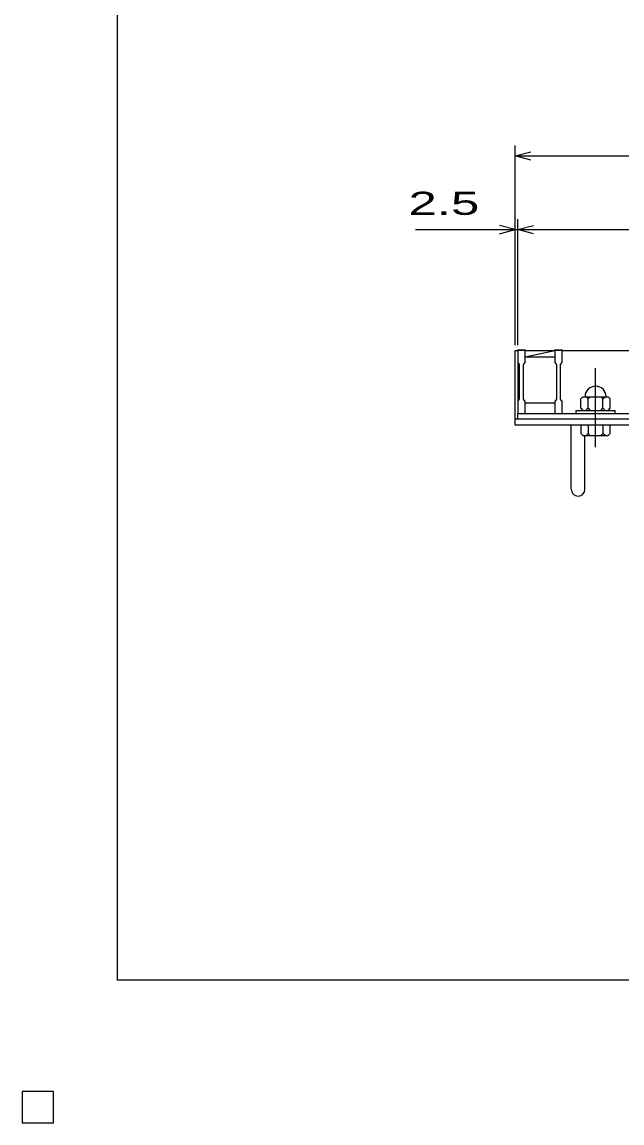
# Model space of a CAD drawing. Units: millimetres, scale not verified. Extents: x -1820 to 1731, y -1282 to 1054.
# Drawn here: x -1820 to -1249, y -1282 to -235 of the extents above; entities that cross this region are included whole.
import ezdxf
from ezdxf.enums import TextEntityAlignment as Align

# ---------------------------------------------------------------- set-up
doc = ezdxf.new("R2010")
doc.units = ezdxf.units.MM
doc.header["$LTSCALE"] = 10
doc.linetypes.add('CHAIN', pattern=[18.5, 12, -1.5, 3.5, -1.5])
for name, color, linetype, lineweight in [('0_2', 150, 'Continuous', 25), ('16', 3, 'Continuous', 25), ('19', 6, 'Continuous', 25), ('22', 4, 'Continuous', 25)]:
    doc.layers.add(name, color=color, linetype=linetype, lineweight=lineweight)
doc.styles.add('ベクトル', font='')
doc.styles.get('ベクトル').set_extended_font_data('ベクトル')

msp = doc.modelspace()

# ---------------------------------------------------------------- linework, layer by layer
at = {"layer": '0_2'}
for p, q in [((-1729, -1146.5), (-1729, 1053.5)), ((1731, -1146.5), (-1729, -1146.5))]:
    msp.add_line(p, q, dxfattribs=at)
at = {"layer": '16'}
for p, q in [((-1348, -547.5), (-1348, -546.8)), ((-1348, -546.8), (-1341, -546.8)), ((-1348, -547.5), (-1348, -559)), ((-1341, -547.5), (-1348, -547.5)), ((-1348, -547.5), (-1348, -597.5)), ((-1341, -546.8), (-1341, -547.5)), ((-1341, -559), (-1341, -547.5)), ((-1341, -547.5), (-1312.7, -547.5)), ((-1341, -553.5), (-1312.7, -547.5)), ((-1341, -553.5), (-1312.7, -553.5)), ((-1312.7, -547.5), (-1312.7, -546.8)), ((-1312.7, -546.8), (-1305.7, -546.8)), ((-1312.7, -547.5), (-1312.7, -559)), ((-1305.7, -547.5), (-1312.7, -547.5)), ((-1305.7, -546.8), (-1305.7, -547.5)), ((-1305.7, -559), (-1305.7, -547.5)), ((-1305.7, -547.5), (-1242.1, -547.5)), ((-1348, -559), (-1346.5, -561)), ((-1346.5, -561), (-1346.5, -594)), ((-1342.5, -561), (-1341, -559)), ((-1342.5, -594), (-1342.5, -561)), ((-1312.7, -559), (-1311.2, -561)), ((-1311.2, -561), (-1311.2, -594)), ((-1307.2, -561), (-1305.7, -559)), ((-1307.2, -594), (-1307.2, -561)), ((-1346.5, -594), (-1348, -596)), ((-1348, -596), (-1348, -607.5)), ((-1341, -596), (-1342.5, -594)), ((-1341, -607.5), (-1341, -596)), ((-1311.2, -594), (-1312.7, -596)), ((-1312.7, -596), (-1312.7, -607.5)), ((-1305.7, -596), (-1307.2, -594)), ((-1305.7, -607.5), (-1305.7, -596)), ((-1285.9, -591.5), (-1287.9, -593.5)), ((-1287.9, -602.5), (-1287.9, -593.5)), ((-1285.9, -591.5), (-1261.9, -591.5)), ((-1280.9, -593.5), (-1282.9, -591.5)), ((-1280.9, -593.5), (-1278.9, -591.5)), ((-1280.9, -602.5), (-1280.9, -593.5)), ((-1266.9, -593.5), (-1268.9, -591.5)), ((-1266.9, -593.5), (-1264.9, -591.5)), ((-1266.9, -602.5), (-1266.9, -593.5)), ((-1259.9, -593.5), (-1261.9, -591.5)), ((-1259.9, -602.5), (-1259.9, -593.5)), ((-1348, -607.5), (-1341, -607.5)), ((-1348, -607.5), (-353, -607.5)), ((-1348, -612.5), (-1348, -607.5)), ((-1341, -597.5), (-1312.7, -597.5)), ((-1312.7, -607.5), (-1305.7, -607.5)), ((-1305.7, -607.5), (-1242.1, -607.5)), ((-1292.4, -607.5), (-1292.4, -604.5)), ((-1292.4, -604.5), (-1255.4, -604.5)), ((-1292.4, -607.5), (-1255.4, -607.5)), ((-1287.9, -602.5), (-1285.9, -604.5)), ((-1282.9, -604.5), (-1280.9, -602.5)), ((-1280.9, -602.5), (-1278.9, -604.5)), ((-1268.9, -604.5), (-1266.9, -602.5)), ((-1266.9, -602.5), (-1264.9, -604.5)), ((-1261.9, -604.5), (-1259.9, -602.5)), ((-1255.4, -607.5), (-1255.4, -604.5)), ((-1348, -612.5), (-353, -612.5)), ((-1790, -1252.5), (-1820, -1252.5)), ((-1820, -1252.5), (-1820, -1282.5)), ((-1790, -1252.5), (-1820, -1252.5)), ((-1820, -1252.5), (-1820, -1282.5)), ((-1790, -1252.5), (-1820, -1252.5)), ((-1820, -1252.5), (-1820, -1282.5)), ((-1790, -1252.5), (-1820, -1252.5)), ((-1820, -1252.5), (-1820, -1282.5)), ((-1790, -1252.5), (-1820, -1252.5)), ((-1820, -1252.5), (-1820, -1282.5)), ((-1790, -1282.5), (-1790, -1252.5)), ((-1790, -1282.5), (-1790, -1252.5)), ((-1790, -1282.5), (-1790, -1252.5)), ((-1790, -1282.5), (-1790, -1252.5)), ((-1790, -1282.5), (-1790, -1252.5)), ((-1820, -1282.5), (-1790, -1282.5)), ((-1820, -1282.5), (-1790, -1282.5)), ((-1820, -1282.5), (-1790, -1282.5)), ((-1820, -1282.5), (-1790, -1282.5)), ((-1820, -1282.5), (-1790, -1282.5))]:
    msp.add_line(p, q, dxfattribs=at)
at = {"layer": '16', "linetype": 'CHAIN'}
msp.add_line((-1273.9, -639.5), (-1273.9, -564.5), dxfattribs=at)
at = {"layer": '16'}
msp.add_arc((-1273.9, -591.5), 10, 0, 180, dxfattribs=at)
at = {"layer": '19'}
for p, q in [((-1350.5, -612.5), (-1350.5, -547.5)), ((-1350.5, -547.5), (-1348, -547.5)), ((-1350.5, -612.5), (-350.5, -612.5)), ((-1350.5, -618.5), (-1350.5, -612.5)), ((-350.5, -618.5), (-1350.5, -618.5)), ((-1297, -679.61), (-1297, -618.5)), ((-1287.9, -618.5), (-1287.9, -626.5)), ((-1259.9, -618.5), (-1287.9, -618.5)), ((-1287.9, -626.5), (-1285.9, -628.5)), ((-1280.9, -626.5), (-1282.9, -628.5)), ((-1280.9, -618.5), (-1280.9, -626.5)), ((-1278.9, -628.5), (-1280.9, -626.5)), ((-1266.9, -626.5), (-1268.9, -628.5)), ((-1266.9, -618.5), (-1266.9, -626.5)), ((-1264.9, -628.5), (-1266.9, -626.5)), ((-1261.9, -628.5), (-1259.9, -626.5)), ((-1259.9, -626.5), (-1259.9, -618.5)), ((-1285.9, -628.5), (-1261.9, -628.5)), ((-1284, -679.61), (-1284, -628.5))]:
    msp.add_line(p, q, dxfattribs=at)
msp.add_arc((-1290.5, -679.61), 6.5, 180, 0, dxfattribs=at)
at = {"layer": '22'}
for p, q in [((-1350.5, -542.5), (-1350.5, -352.5)), ((-1350.5, -362.5), (-1335.5, -358.5)), ((-1335.5, -366.5), (-1350.5, -362.5)), ((-1350.5, -362.5), (-350.5, -362.5)), ((-1350.5, -432.5), (-1365.5, -428.5)), ((-1350.5, -542.5), (-1350.5, -422.5)), ((-1348, -542.5), (-1348, -422.5)), ((-1348, -432.5), (-1333, -428.5)), ((-1445.5, -432.5), (-1350.5, -432.5)), ((-1365.5, -436.5), (-1350.5, -432.5)), ((-1350.5, -432.5), (-1348, -432.5)), ((-1333, -436.5), (-1348, -432.5)), ((-1348, -432.5), (-353, -432.5))]:
    msp.add_line(p, q, dxfattribs=at)
at = {"layer": '22', "color": 2}
for p, q in [((-1790, -1252.5), (-1820, -1252.5)), ((-1820, -1252.5), (-1820, -1282.5)), ((-1790, -1252.5), (-1820, -1252.5)), ((-1820, -1252.5), (-1820, -1282.5)), ((-1790, -1252.5), (-1820, -1252.5)), ((-1820, -1252.5), (-1820, -1282.5)), ((-1790, -1282.5), (-1790, -1252.5)), ((-1790, -1282.5), (-1790, -1252.5)), ((-1790, -1282.5), (-1790, -1252.5)), ((-1820, -1282.5), (-1790, -1282.5)), ((-1820, -1282.5), (-1790, -1282.5)), ((-1820, -1282.5), (-1790, -1282.5))]:
    msp.add_line(p, q, dxfattribs=at)

# ---------------------------------------------------------------- texts
at = {"layer": '22', "color": 2, "style": 'ベクトル', "width": 1.65}
msp.add_text(' 2.5 ', height=21.99, dxfattribs=at).set_placement((-1465.5, -407.5), align=Align.MIDDLE_LEFT)

doc.saveas('drawing.dxf')
